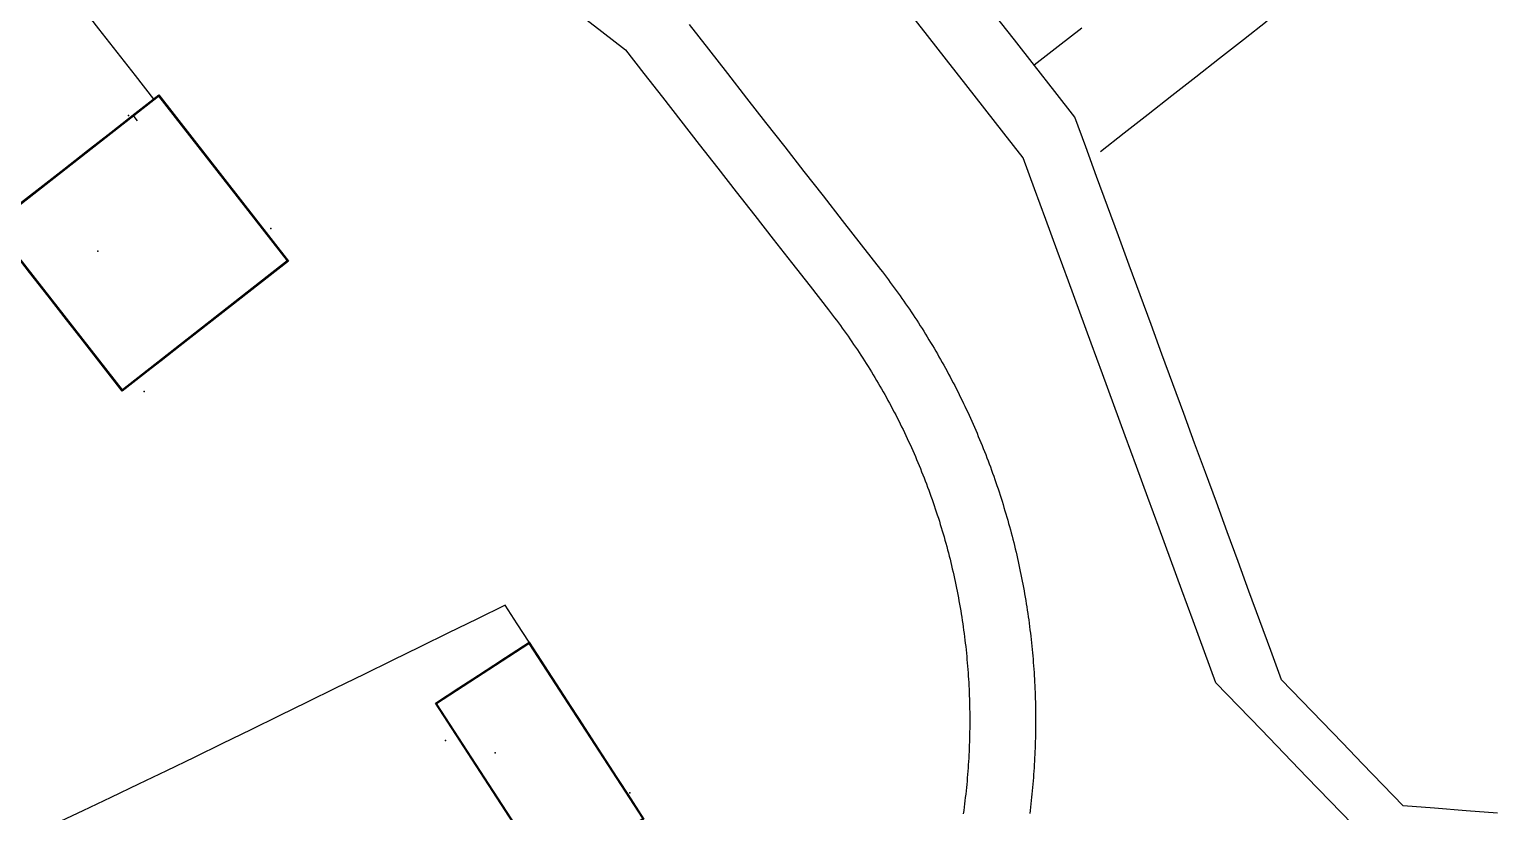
# Model space of a CAD drawing. Header units: metres. Extents: x 337936 to 338469, y 373266 to 374026.
# Drawn here: x 338038.86 to 338083.47, y 373697.69 to 373721.44 of the extents above; entities that cross this region are included whole.
import ezdxf

# ---------------------------------------------------------------- set-up
doc = ezdxf.new("R2010")
doc.units = ezdxf.units.M
for name, color, linetype in [('3D_LINES', 3, 'Continuous'), ('3D_Points', 1, 'Continuous'), ('PLOTS EXTERNAL LEVEL', 6, 'Continuous'), ('PLOTS FFL', 5, 'Continuous')]:
    doc.layers.add(name, color=color, linetype=linetype)

msp = doc.modelspace()

# ---------------------------------------------------------------- linework, layer by layer
at = {"layer": '3D_LINES'}
for points in [[(338044.31, 373730.299, 34.073), (338043.667, 373729.797, 34.069), (338043.024, 373729.294, 34.065), (338042.381, 373728.792, 34.061), (338041.739, 373728.29, 34.056), (338041.096, 373727.788, 34.052), (338040.981, 373726.852, 34.058), (338040.866, 373725.916, 34.063), (338040.751, 373724.98, 34.068), (338040.636, 373724.044, 34.073), (338040.521, 373723.109, 34.079), (338040.406, 373722.173, 34.084), (338040.963, 373721.461, 34.096), (338041.519, 373720.749, 34.107), (338042.076, 373720.036, 34.119), (338042.632, 373719.324, 34.127)], [(338079.056, 373697.303, 33.923), (338078.365, 373698.02, 33.912), (338077.673, 373698.737, 33.902), (338076.982, 373699.453, 33.9), (338076.29, 373700.17, 33.9), (338075.599, 373700.887, 33.9), (338074.908, 373701.603, 33.9), (338074.563, 373702.541, 33.9), (338074.218, 373703.478, 33.911), (338073.874, 373704.416, 33.933), (338073.529, 373705.353, 33.956), (338073.184, 373706.291, 33.978), (338072.84, 373707.228, 34), (338072.495, 373708.166, 34.022), (338072.151, 373709.103, 34.044), (338071.806, 373710.041, 34.067), (338071.461, 373710.978, 34.089), (338071.117, 373711.916, 34.111), (338070.772, 373712.853, 34.133), (338070.427, 373713.791, 34.155), (338070.083, 373714.728, 34.168), (338069.738, 373715.666, 34.181), (338069.393, 373716.603, 34.194), (338069.049, 373717.541, 34.207), (338068.468, 373718.284, 34.217), (338067.888, 373719.027, 34.226), (338067.307, 373719.77, 34.236), (338066.727, 373720.513, 34.245), (338066.146, 373721.256, 34.255), (338065.565, 373721.999, 34.255)], [(338055.544, 373721.927, 33.382), (338056.258, 373721.371, 33.382), (338056.973, 373720.815, 33.382), (338056.973, 373720.815, 33.382), (338057.533, 373720.097, 33.382), (338058.094, 373719.38, 33.382), (338058.654, 373718.663, 33.382), (338059.215, 373717.945, 33.382), (338059.776, 373717.228, 33.382), (338060.336, 373716.51, 33.382), (338060.897, 373715.793, 33.382), (338061.457, 373715.075, 33.382), (338062.018, 373714.358, 33.382), (338062.578, 373713.64, 33.382), (338063.139, 373712.923, 33.382), (338063.2, 373712.844, 33.382), (338063.261, 373712.765, 33.382), (338063.321, 373712.686, 33.382), (338063.381, 373712.606, 33.382), (338063.441, 373712.526, 33.382), (338063.5, 373712.446, 33.382), (338063.559, 373712.365, 33.382), (338063.618, 373712.284, 33.382), (338063.676, 373712.203, 33.382), (338063.734, 373712.122, 33.382), (338063.791, 373712.04, 33.382), (338063.848, 373711.958, 33.382), (338063.904, 373711.876, 33.382), (338063.96, 373711.793, 33.382), (338064.016, 373711.71, 33.382), (338064.071, 373711.627, 33.382), (338064.126, 373711.544, 33.382), (338064.181, 373711.46, 33.382), (338064.235, 373711.376, 33.382), (338064.288, 373711.292, 33.382), (338064.342, 373711.207, 33.382), (338064.394, 373711.123, 33.382), (338064.447, 373711.038, 33.382), (338064.499, 373710.952, 33.382), (338064.55, 373710.867, 33.382), (338064.601, 373710.781, 33.382), (338064.652, 373710.695, 33.382), (338064.702, 373710.609, 33.382), (338064.752, 373710.522, 33.382), (338064.802, 373710.436, 33.382), (338064.85, 373710.349, 33.382), (338064.899, 373710.261, 33.382), (338064.947, 373710.174, 33.382), (338064.995, 373710.086, 33.382), (338065.042, 373709.998, 33.382), (338065.089, 373709.91, 33.382), (338065.135, 373709.822, 33.382), (338065.181, 373709.733, 33.382), (338065.227, 373709.644, 33.382), (338065.272, 373709.555, 33.382), (338065.317, 373709.466, 33.382), (338065.361, 373709.376, 33.382), (338065.404, 373709.287, 33.382), (338065.448, 373709.197, 33.382), (338065.491, 373709.107, 33.382), (338065.533, 373709.016, 33.382), (338065.575, 373708.926, 33.382), (338065.617, 373708.835, 33.382), (338065.658, 373708.744, 33.382), (338065.698, 373708.653, 33.382), (338065.738, 373708.561, 33.382), (338065.778, 373708.47, 33.382), (338065.817, 373708.378, 33.382), (338065.856, 373708.286, 33.382), (338065.895, 373708.194, 33.382), (338065.933, 373708.102, 33.382), (338065.97, 373708.009, 33.382), (338066.007, 373707.916, 33.382), (338066.044, 373707.823, 33.382), (338066.08, 373707.73, 33.382), (338066.115, 373707.637, 33.382), (338066.15, 373707.544, 33.382), (338066.185, 373707.45, 33.382), (338066.219, 373707.356, 33.382), (338066.253, 373707.262, 33.382), (338066.287, 373707.168, 33.382), (338066.319, 373707.074, 33.382), (338066.352, 373706.98, 33.382), (338066.384, 373706.885, 33.382), (338066.415, 373706.79, 33.382), (338066.446, 373706.695, 33.382), (338066.477, 373706.6, 33.382), (338066.507, 373706.505, 33.382), (338066.536, 373706.41, 33.382), (338066.565, 373706.314, 33.382), (338066.594, 373706.219, 33.382), (338066.622, 373706.123, 33.382), (338066.65, 373706.027, 33.382), (338066.677, 373705.931, 33.382), (338066.704, 373705.835, 33.382), (338066.73, 373705.739, 33.382), (338066.756, 373705.642, 33.382), (338066.781, 373705.546, 33.382), (338066.806, 373705.449, 33.382), (338066.831, 373705.352, 33.382), (338066.855, 373705.255, 33.382), (338066.878, 373705.158, 33.382), (338066.901, 373705.061, 33.382), (338066.923, 373704.964, 33.382), (338066.945, 373704.866, 33.382), (338066.967, 373704.769, 33.382), (338066.988, 373704.671, 33.382), (338067.008, 373704.574, 33.382), (338067.028, 373704.476, 33.382), (338067.048, 373704.378, 33.382), (338067.067, 373704.28, 33.382), (338067.086, 373704.182, 33.382), (338067.104, 373704.084, 33.382), (338067.121, 373703.985, 33.382), (338067.139, 373703.887, 33.382), (338067.155, 373703.789, 33.382), (338067.171, 373703.69, 33.382), (338067.187, 373703.592, 33.382), (338067.202, 373703.493, 33.382), (338067.217, 373703.394, 33.382), (338067.231, 373703.295, 33.382), (338067.245, 373703.196, 33.382), (338067.258, 373703.098, 33.382), (338067.271, 373702.999, 33.382), (338067.283, 373702.899, 33.382), (338067.295, 373702.8, 33.382), (338067.307, 373702.701, 33.382), (338067.317, 373702.602, 33.382), (338067.328, 373702.503, 33.382), (338067.338, 373702.403, 33.382), (338067.347, 373702.304, 33.382), (338067.356, 373702.204, 33.382), (338067.364, 373702.105, 33.382), (338067.372, 373702.006, 33.382), (338067.379, 373701.906, 33.382), (338067.386, 373701.806, 33.382), (338067.393, 373701.707, 33.382), (338067.399, 373701.607, 33.382), (338067.404, 373701.507, 33.382), (338067.409, 373701.408, 33.382), (338067.413, 373701.308, 33.382), (338067.417, 373701.208, 33.382), (338067.421, 373701.108, 33.382), (338067.424, 373701.009, 33.382), (338067.426, 373700.909, 33.382), (338067.428, 373700.809, 33.382), (338067.43, 373700.709, 33.382), (338067.431, 373700.609, 33.382), (338067.431, 373700.51, 33.382), (338067.431, 373700.41, 33.382), (338067.431, 373700.31, 33.382), (338067.43, 373700.21, 33.382), (338067.428, 373700.11, 33.382), (338067.427, 373700.011, 33.382), (338067.424, 373699.911, 33.382), (338067.421, 373699.811, 33.382), (338067.418, 373699.711, 33.382), (338067.414, 373699.611, 33.382), (338067.409, 373699.512, 33.382), (338067.405, 373699.412, 33.382), (338067.399, 373699.312, 33.382), (338067.393, 373699.213, 33.382), (338067.387, 373699.113, 33.382), (338067.38, 373699.013, 33.382), (338067.373, 373698.914, 33.382), (338067.365, 373698.814, 33.382), (338067.356, 373698.715, 33.382), (338067.348, 373698.616, 33.382), (338067.338, 373698.516, 33.382), (338067.328, 373698.417, 33.382), (338067.318, 373698.317, 33.382), (338067.307, 373698.218, 33.382), (338067.296, 373698.119, 33.382), (338067.284, 373698.02, 33.382), (338067.272, 373697.921, 33.382), (338067.259, 373697.822, 33.382), (338067.246, 373697.723, 33.382), (338067.232, 373697.624, 33.382)], [(338058.909, 373721.585, 34.218), (338059.49, 373720.842, 34.218), (338060.07, 373720.099, 34.218), (338060.651, 373719.356, 34.215), (338061.231, 373718.613, 34.205), (338061.812, 373717.87, 34.196), (338062.392, 373717.127, 34.186), (338062.973, 373716.384, 34.177), (338063.554, 373715.641, 34.167), (338064.134, 373714.897, 34.158), (338064.715, 373714.154, 34.148), (338064.776, 373714.075, 34.147), (338064.837, 373713.996, 34.146), (338064.898, 373713.917, 34.145), (338064.958, 373713.837, 34.144), (338065.018, 373713.757, 34.143), (338065.078, 373713.677, 34.142), (338065.137, 373713.596, 34.141), (338065.196, 373713.515, 34.14), (338065.254, 373713.434, 34.139), (338065.312, 373713.353, 34.138), (338065.37, 373713.271, 34.137), (338065.427, 373713.19, 34.136), (338065.484, 373713.108, 34.135), (338065.541, 373713.025, 34.134), (338065.597, 373712.943, 34.133), (338065.653, 373712.86, 34.131), (338065.709, 373712.777, 34.13), (338065.764, 373712.693, 34.129), (338065.819, 373712.61, 34.128), (338065.873, 373712.526, 34.127), (338065.927, 373712.442, 34.126), (338065.981, 373712.357, 34.125), (338066.034, 373712.273, 34.124), (338066.087, 373712.188, 34.123), (338066.14, 373712.103, 34.121), (338066.192, 373712.018, 34.12), (338066.243, 373711.932, 34.119), (338066.295, 373711.846, 34.118), (338066.346, 373711.76, 34.117), (338066.396, 373711.674, 34.116), (338066.447, 373711.588, 34.115), (338066.496, 373711.501, 34.114), (338066.546, 373711.414, 34.112), (338066.595, 373711.327, 34.111), (338066.644, 373711.24, 34.11), (338066.692, 373711.152, 34.109), (338066.74, 373711.064, 34.108), (338066.787, 373710.976, 34.107), (338066.834, 373710.888, 34.105), (338066.881, 373710.8, 34.104), (338066.927, 373710.711, 34.103), (338066.973, 373710.622, 34.102), (338067.018, 373710.533, 34.101), (338067.064, 373710.444, 34.099), (338067.108, 373710.355, 34.098), (338067.153, 373710.265, 34.097), (338067.196, 373710.175, 34.096), (338067.24, 373710.085, 34.095), (338067.283, 373709.995, 34.092), (338067.326, 373709.905, 34.09), (338067.368, 373709.814, 34.088), (338067.41, 373709.723, 34.086), (338067.451, 373709.632, 34.084), (338067.492, 373709.541, 34.081), (338067.533, 373709.45, 34.079), (338067.573, 373709.358, 34.077), (338067.613, 373709.266, 34.075), (338067.652, 373709.175, 34.073), (338067.691, 373709.082, 34.07), (338067.73, 373708.99, 34.068), (338067.768, 373708.898, 34.066), (338067.805, 373708.805, 34.064), (338067.843, 373708.713, 34.061), (338067.88, 373708.62, 34.059), (338067.916, 373708.527, 34.057), (338067.952, 373708.433, 34.055), (338067.988, 373708.34, 34.053), (338068.023, 373708.246, 34.05), (338068.058, 373708.153, 34.048), (338068.092, 373708.059, 34.046), (338068.126, 373707.965, 34.044), (338068.16, 373707.871, 34.041), (338068.193, 373707.776, 34.039), (338068.225, 373707.682, 34.037), (338068.258, 373707.587, 34.035), (338068.289, 373707.492, 34.033), (338068.321, 373707.397, 34.03), (338068.352, 373707.302, 34.028), (338068.382, 373707.207, 34.026), (338068.413, 373707.112, 34.024), (338068.442, 373707.016, 34.021), (338068.471, 373706.921, 34.019), (338068.5, 373706.825, 34.017), (338068.529, 373706.729, 34.015), (338068.557, 373706.633, 34.013), (338068.584, 373706.537, 34.01), (338068.611, 373706.441, 34.008), (338068.638, 373706.345, 34.006), (338068.664, 373706.248, 34.004), (338068.69, 373706.152, 34.001), (338068.715, 373706.055, 33.999), (338068.74, 373705.958, 33.997), (338068.765, 373705.861, 33.995), (338068.789, 373705.764, 33.992), (338068.813, 373705.667, 33.99), (338068.836, 373705.57, 33.988), (338068.859, 373705.473, 33.986), (338068.881, 373705.375, 33.984), (338068.903, 373705.278, 33.981), (338068.924, 373705.18, 33.979), (338068.945, 373705.082, 33.977), (338068.966, 373704.984, 33.975), (338068.986, 373704.886, 33.972), (338069.006, 373704.788, 33.97), (338069.025, 373704.69, 33.968), (338069.044, 373704.592, 33.966), (338069.062, 373704.494, 33.963), (338069.08, 373704.396, 33.961), (338069.097, 373704.297, 33.959), (338069.114, 373704.199, 33.957), (338069.131, 373704.1, 33.955), (338069.147, 373704.001, 33.952), (338069.163, 373703.903, 33.95), (338069.178, 373703.804, 33.948), (338069.193, 373703.705, 33.946), (338069.207, 373703.606, 33.944), (338069.221, 373703.507, 33.941), (338069.235, 373703.408, 33.939), (338069.248, 373703.309, 33.937), (338069.26, 373703.21, 33.935), (338069.273, 373703.11, 33.932), (338069.284, 373703.011, 33.93), (338069.295, 373702.912, 33.928), (338069.306, 373702.813, 33.926), (338069.317, 373702.713, 33.924), (338069.327, 373702.614, 33.921), (338069.336, 373702.514, 33.919), (338069.345, 373702.415, 33.917), (338069.354, 373702.315, 33.915), (338069.362, 373702.215, 33.913), (338069.369, 373702.116, 33.91), (338069.377, 373702.016, 33.908), (338069.383, 373701.916, 33.906), (338069.39, 373701.816, 33.904), (338069.396, 373701.717, 33.902), (338069.401, 373701.617, 33.9), (338069.406, 373701.517, 33.9), (338069.411, 373701.417, 33.9), (338069.415, 373701.317, 33.9), (338069.418, 373701.217, 33.9), (338069.422, 373701.117, 33.9), (338069.424, 373701.017, 33.9), (338069.427, 373700.918, 33.9), (338069.428, 373700.818, 33.9), (338069.43, 373700.718, 33.9), (338069.431, 373700.618, 33.9), (338069.431, 373700.518, 33.9), (338069.431, 373700.418, 33.9), (338069.431, 373700.318, 33.9), (338069.43, 373700.218, 33.9), (338069.429, 373700.118, 33.9), (338069.427, 373700.018, 33.9), (338069.425, 373699.918, 33.9), (338069.422, 373699.818, 33.9), (338069.419, 373699.718, 33.9), (338069.416, 373699.618, 33.9), (338069.412, 373699.518, 33.9), (338069.407, 373699.418, 33.9), (338069.402, 373699.319, 33.9), (338069.397, 373699.219, 33.9), (338069.391, 373699.119, 33.9), (338069.385, 373699.019, 33.9), (338069.378, 373698.92, 33.9), (338069.371, 373698.82, 33.9), (338069.364, 373698.72, 33.9), (338069.356, 373698.62, 33.9), (338069.347, 373698.521, 33.901), (338069.338, 373698.421, 33.903), (338069.329, 373698.322, 33.904), (338069.319, 373698.222, 33.906), (338069.309, 373698.123, 33.907), (338069.298, 373698.023, 33.908), (338069.287, 373697.924, 33.91), (338069.275, 373697.825, 33.911), (338069.263, 373697.726, 33.913), (338069.251, 373697.626, 33.914)], [(338083.467, 373697.641, 33.92), (338082.509, 373697.715, 33.918), (338081.551, 373697.789, 33.917), (338080.593, 373697.864, 33.915), (338079.979, 373698.501, 33.906), (338079.364, 373699.138, 33.9), (338078.75, 373699.775, 33.9), (338078.135, 373700.412, 33.9), (338077.521, 373701.049, 33.9), (338076.906, 373701.686, 33.9), (338076.575, 373702.585, 33.9), (338076.245, 373703.485, 33.9), (338075.914, 373704.384, 33.921), (338075.584, 373705.283, 33.942), (338075.253, 373706.182, 33.963), (338074.922, 373707.082, 33.985), (338074.592, 373707.981, 34.006), (338074.261, 373708.88, 34.027), (338073.931, 373709.779, 34.048), (338073.6, 373710.679, 34.07), (338073.269, 373711.578, 34.091), (338072.939, 373712.477, 34.112), (338072.608, 373713.376, 34.134), (338072.278, 373714.276, 34.155), (338071.947, 373715.175, 34.176), (338071.617, 373716.074, 34.191), (338071.286, 373716.973, 34.204), (338070.955, 373717.873, 34.216), (338070.625, 373718.772, 34.228), (338070.013, 373719.555, 34.239), (338069.401, 373720.339, 34.249), (338068.788, 373721.122, 34.259), (338068.176, 373721.906, 34.269)], [(338071.399, 373717.734, 34.215), (338072.124, 373718.3, 34.225), (338072.848, 373718.866, 34.235), (338073.572, 373719.432, 34.245), (338074.296, 373719.998, 34.255), (338075.02, 373720.563, 34.264), (338075.745, 373721.129, 34.274), (338076.469, 373721.695, 34.284)], [(338070.835, 373721.481, 34.268), (338070.112, 373720.917, 34.259), (338069.39, 373720.352, 34.249)], [(338046.735, 373714.405, 34.141), (338045.96, 373713.8, 34.141), (338045.186, 373713.196, 34.141), (338044.412, 373712.591, 34.141), (338043.638, 373711.986, 34.141), (338042.864, 373711.381, 34.141), (338042.09, 373710.776, 34.141), (338041.684, 373710.459, 34.141), (338041.121, 373711.18, 34.141), (338040.558, 373711.901, 34.141), (338039.995, 373712.622, 34.141), (338039.432, 373713.342, 34.141), (338038.869, 373714.063, 34.141), (338038.306, 373714.784, 34.141), (338037.743, 373715.504, 34.141), (338038.464, 373716.068, 34.141), (338039.186, 373716.632, 34.141), (338039.907, 373717.195, 34.141), (338040.629, 373717.759, 34.141), (338041.35, 373718.323, 34.141), (338042.072, 373718.886, 34.141), (338042.793, 373719.45, 34.141)], [(338042.003, 373718.833, 34.141), (338042.136, 373718.663, 34.141)], [(338054.043, 373702.832, 33.959), (338053.679, 373703.392, 33.967), (338053.315, 373703.953, 33.974), (338052.457, 373703.533, 33.963), (338051.598, 373703.113, 33.952), (338050.74, 373702.693, 33.643), (338049.882, 373702.273, 33.586), (338049.023, 373701.853, 33.641), (338048.165, 373701.433, 33.717), (338047.307, 373701.013, 33.793), (338046.448, 373700.592, 33.869), (338045.59, 373700.172, 33.945), (338044.732, 373699.752, 34.021), (338043.873, 373699.332, 34.081), (338043.027, 373698.928, 34.055), (338042.181, 373698.525, 34.029), (338041.335, 373698.121, 34.003), (338040.489, 373697.717, 33.977), (338039.643, 373697.313, 33.951)], [(338051.196, 373700.983, 33.909), (338051.908, 373701.445, 33.909), (338052.62, 373701.907, 33.909), (338053.332, 373702.369, 33.909), (338054.043, 373702.832, 33.909), (338054.543, 373702.062, 33.909), (338055.042, 373701.293, 33.909), (338055.542, 373700.524, 33.909), (338056.041, 373699.755, 33.909), (338056.541, 373698.986, 33.909), (338057.04, 373698.217, 33.909), (338057.53, 373697.462, 33.91), (338056.819, 373697, 33.911), (338056.107, 373696.537, 33.911), (338055.395, 373696.075, 33.912), (338054.683, 373695.613, 33.913)]]:
    msp.add_polyline3d(points, dxfattribs=at)
at = {"layer": '3D_Points'}
for p in [(338041.873, 373718.83, 34.125), (338046.2, 373715.394, 34.125), (338040.941, 373714.708, 34.125), (338042.35, 373710.443, 34.125), (338051.504, 373699.844, 33.45), (338053.016, 373699.475, 33.9), (338057.105, 373698.259, 33.9)]:
    msp.add_point(p, dxfattribs=at)
at = {"layer": 'PLOTS EXTERNAL LEVEL'}
for points in [[(338046.735, 373714.405, 34.125), (338041.684, 373710.459, 34.125), (338037.743, 373715.504, 34.125), (338042.793, 373719.45, 34.125), (338046.735, 373714.405, 34.125)], [(338051.196, 373700.983, 33.9), (338054.043, 373702.832, 33.9), (338057.53, 373697.462, 33.9), (338054.683, 373695.613, 33.9), (338051.196, 373700.983, 33.9)]]:
    msp.add_polyline3d(points, dxfattribs=at)
at = {"layer": 'PLOTS FFL'}
for points in [[(338046.699, 373714.41, 34.125), (338041.689, 373710.495, 34.125), (338037.778, 373715.5, 34.125), (338042.789, 373719.415, 34.125), (338046.699, 373714.41, 34.125)], [(338051.231, 373700.975, 33.9), (338054.036, 373702.797, 33.9), (338057.496, 373697.469, 33.9), (338054.691, 373695.648, 33.9), (338051.231, 373700.975, 33.9)]]:
    msp.add_polyline3d(points, dxfattribs=at)

doc.saveas('drawing.dxf')
